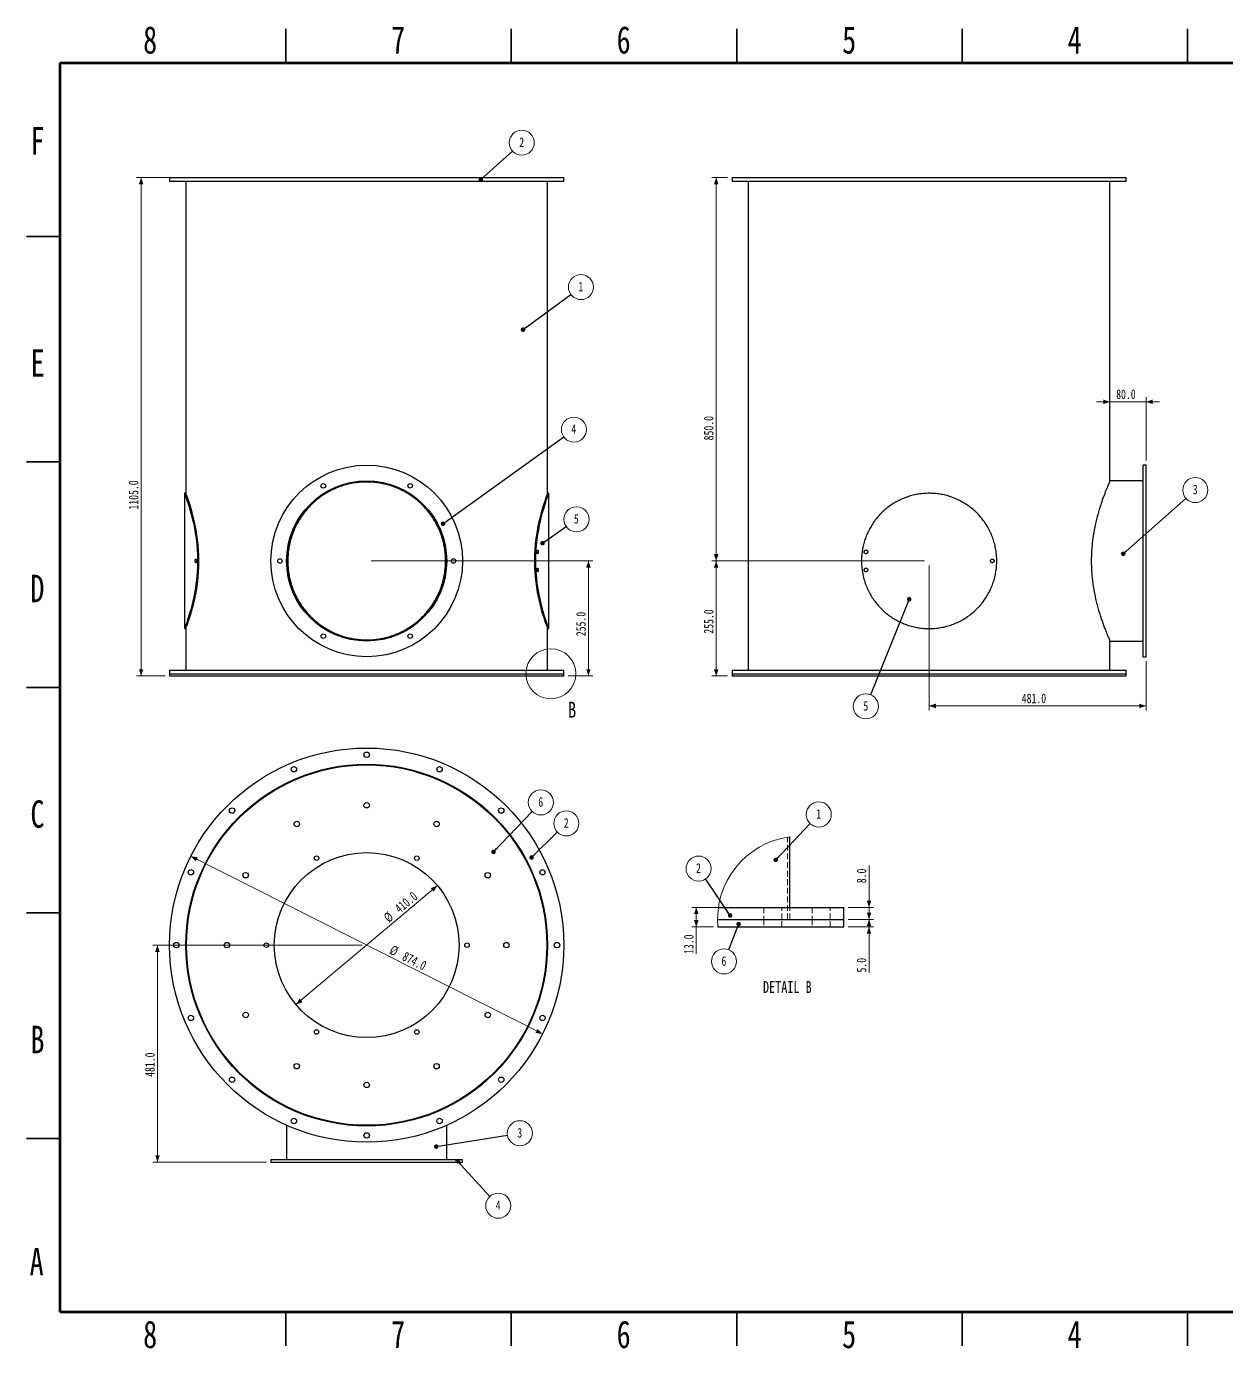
# Paper-space layout 'Sheet2' of a CAD drawing. Header units: millimetres. Extents: x 2 to 418, y 2 to 295.
# Drawn here: x 2.5 to 268.6, y 1.9 to 295 of the extents above; entities that cross this region are included whole.
import ezdxf

# ---------------------------------------------------------------- set-up
doc = ezdxf.new("R2010")
doc.units = ezdxf.units.MM
doc.linetypes.add('HIDDEN', pattern=[1.905, 1.27, -0.635])
doc.styles.add('SLDTEXTSTYLE0', font='TXT', dxfattribs={"width": 0.75})
doc.dimstyles.new('SLDDIMSTYLE3', dxfattribs={"dimtxt": 0.18, "dimasz": 1, "dimexe": 0, "dimexo": 0.0625, "dimgap": 0, "dimtad": 0, "dimtih": 1, "dimtoh": 1, "dimdec": 0, "dimrnd": 1e-09, "dimzin": 0, "dimdsep": 46, "dimtxsty": 'Standard', "dimblk1": 'DOT', "dimblk2": 'DOT', "dimsah": 1, "dimcen": 0.09, "dimadec": 0, "dimazin": 0, "dimtfac": 1, "dimtdec": 0, "dimtofl": 0, "dimtmove": 0, "dimatfit": 3, "dimldrblk": 'DOT', "dimfxl": 1, "dimfrac": 2, "dimtolj": 1, "dimtzin": 0, "dimarcsym": 0})
doc.dimstyles.new('SLDDIMSTYLE4', dxfattribs={"dimtxt": 2.116667, "dimasz": 1.5, "dimexe": 0, "dimexo": 0.0625, "dimgap": 0.529167, "dimtad": 1, "dimdec": 1, "dimlfac": 10, "dimrnd": 1e-09, "dimzin": 4, "dimdsep": 46, "dimtxsty": 'SLDTEXTSTYLE0', "dimsah": 1, "dimcen": 0.09, "dimadec": 0, "dimazin": 1, "dimtfac": 1, "dimtdec": 0, "dimtofl": 0, "dimtmove": 0, "dimatfit": 3, "dimfxl": 1, "dimfrac": 2, "dimtolj": 1, "dimtzin": 12, "dimarcsym": 0})
doc.dimstyles.new('SLDDIMSTYLE5', dxfattribs={"dimtxt": 2.116667, "dimasz": 1.5, "dimexe": 0, "dimexo": 0.0625, "dimgap": 0.529167, "dimtad": 1, "dimdec": 1, "dimlfac": 10, "dimrnd": 1e-09, "dimzin": 4, "dimdsep": 46, "dimtxsty": 'SLDTEXTSTYLE0', "dimsah": 1, "dimcen": 0, "dimadec": 0, "dimazin": 1, "dimtfac": 1, "dimtdec": 0, "dimtmove": 0, "dimatfit": 3, "dimfxl": 1, "dimfrac": 2, "dimtolj": 1, "dimtzin": 12, "dimarcsym": 0})
doc.dimstyles.new('SLDDIMSTYLE6', dxfattribs={"dimtxt": 2.116667, "dimasz": 1.5, "dimexe": 0, "dimexo": 0.0625, "dimgap": 0.529167, "dimtad": 1, "dimdec": 1, "dimlfac": 10, "dimrnd": 1e-09, "dimzin": 4, "dimdsep": 46, "dimtxsty": 'SLDTEXTSTYLE0', "dimsah": 1, "dimcen": 0.09, "dimadec": 0, "dimazin": 1, "dimtfac": 1, "dimtdec": 0, "dimtmove": 0, "dimatfit": 0, "dimfxl": 1, "dimfrac": 2, "dimtolj": 1, "dimtzin": 12, "dimarcsym": 0})
doc.dimstyles.new('SLDDIMSTYLE7', dxfattribs={"dimtxt": 2.116667, "dimasz": 1.5, "dimexe": 0, "dimexo": 0.0625, "dimgap": 0.529167, "dimtad": 1, "dimdec": 1, "dimlfac": 3, "dimrnd": 1e-09, "dimzin": 4, "dimdsep": 46, "dimtxsty": 'SLDTEXTSTYLE0', "dimsah": 1, "dimcen": 0.09, "dimadec": 0, "dimazin": 1, "dimtfac": 1, "dimtdec": 0, "dimtmove": 0, "dimatfit": 0, "dimfxl": 1, "dimfrac": 2, "dimtolj": 1, "dimtzin": 12, "dimarcsym": 0})
doc.dimstyles.new('SLDDIMSTYLE8', dxfattribs={"dimtxt": 2.116667, "dimasz": 1.5, "dimexe": 0, "dimexo": 0.0625, "dimgap": 0.529167, "dimtad": 1, "dimdec": 1, "dimlfac": 3, "dimrnd": 1e-09, "dimzin": 4, "dimdsep": 46, "dimtxsty": 'SLDTEXTSTYLE0', "dimsah": 1, "dimcen": 0.09, "dimadec": 0, "dimazin": 1, "dimtfac": 1, "dimtdec": 0, "dimtofl": 0, "dimtmove": 0, "dimatfit": 3, "dimfxl": 1, "dimfrac": 2, "dimtolj": 1, "dimtzin": 12, "dimarcsym": 0})

# ---------------------------------------------------------------- blocks, each defined once
blk = doc.blocks.new('_D_8')
at = {"color": 7, "linetype": 'Continuous', "lineweight": 18}
for p, q in [((37.01, 261.54), (26.93, 261.54)), ((27.93, 151.04), (27.93, 261.54)), ((33.26, 151.04), (26.93, 151.04))]:
    blk.add_line(p, q, dxfattribs=at)
for points in [[(27.93, 261.54), (27.43, 260.04), (28.43, 260.04)], [(27.93, 151.04), (28.43, 152.54), (27.43, 152.54)]]:
    blk.add_solid(points, dxfattribs=at)
at = {"color": 7, "linetype": 'Continuous', "lineweight": 18, "insert": (25.2, 187.92), "char_height": 2.117, "attachment_point": 1, "rotation": 90, "style": 'SLDTEXTSTYLE0'}
blk.add_mtext('1105.0', dxfattribs=at)
blk = doc.blocks.new('_D_9')
at = {"color": 7, "linetype": 'Continuous', "lineweight": 18}
for p, q in [((78.96, 176.54), (128.13, 176.54)), ((127.13, 151.04), (127.13, 176.54)), ((122.66, 151.04), (128.13, 151.04))]:
    blk.add_line(p, q, dxfattribs=at)
for points in [[(127.13, 176.54), (126.63, 175.04), (127.63, 175.04)], [(127.13, 151.04), (127.63, 152.54), (126.63, 152.54)]]:
    blk.add_solid(points, dxfattribs=at)
at = {"color": 7, "linetype": 'Continuous', "lineweight": 18, "insert": (124.4, 159.86), "char_height": 2.117, "attachment_point": 1, "rotation": 90, "style": 'SLDTEXTSTYLE0'}
blk.add_mtext('255.0', dxfattribs=at)
blk = doc.blocks.new('SW_NOTE_18')
at = {"color": 0, "linetype": 'Continuous', "lineweight": 0}
blk.add_circle((2.24, 1.65), 2.78, dxfattribs=at)
at = {"color": 0, "linetype": 'Continuous', "lineweight": 0, "insert": (2.22, 2.81), "char_height": 2.12, "attachment_point": 2, "style": 'SLDTEXTSTYLE0'}
blk.add_mtext('1', dxfattribs=at)
blk = doc.blocks.new('_DOT')
at = {"color": 0, "linetype": 'ByBlock', "lineweight": -2}
blk.add_line((-0.5, 0), (-1, 0), dxfattribs=at)
at = {"color": 0, "linetype": 'ByBlock', "const_width": 0.5}
blk.add_lwpolyline([(-0.25, 0, 1), (0.25, 0, 1)], format="xyb", close=True, dxfattribs=at)
blk = doc.blocks.new('SW_NOTE_19')
at = {"color": 0, "linetype": 'Continuous', "lineweight": 0}
blk.add_circle((2.07, 1.86), 2.78, dxfattribs=at)
at = {"color": 0, "linetype": 'Continuous', "lineweight": 0, "insert": (2.05, 3.02), "char_height": 2.12, "attachment_point": 2, "style": 'SLDTEXTSTYLE0'}
blk.add_mtext('2', dxfattribs=at)
blk = doc.blocks.new('SW_NOTE_20')
at = {"color": 0, "linetype": 'Continuous', "lineweight": 0}
blk.add_circle((2.26, 1.62), 2.78, dxfattribs=at)
at = {"color": 0, "linetype": 'Continuous', "lineweight": 0, "insert": (2.24, 2.79), "char_height": 2.12, "attachment_point": 2, "style": 'SLDTEXTSTYLE0'}
blk.add_mtext('4', dxfattribs=at)
blk = doc.blocks.new('SW_NOTE_21')
at = {"color": 0, "linetype": 'Continuous', "lineweight": 0}
blk.add_circle((2.28, 1.6), 2.78, dxfattribs=at)
at = {"color": 0, "linetype": 'Continuous', "lineweight": 0, "insert": (2.25, 2.76), "char_height": 2.12, "attachment_point": 2, "style": 'SLDTEXTSTYLE0'}
blk.add_mtext('5', dxfattribs=at)
blk = doc.blocks.new('_D_10')
at = {"color": 7, "linetype": 'Continuous', "lineweight": 18}
blk.add_line((93.64, 104.56), (62.27, 78.17), dxfattribs=at)
for points in [[(93.64, 104.56), (92.17, 103.98), (92.82, 103.21)], [(62.27, 78.17), (63.74, 78.75), (63.09, 79.52)]]:
    blk.add_solid(points, dxfattribs=at)
at = {"color": 7, "linetype": 'Continuous', "lineweight": 18, "char_height": 2.117, "attachment_point": 1, "rotation": 40.0718, "style": 'SLDTEXTSTYLE0'}
for s, insert in [('410.0', (83.94, 99.94)), ('%%c', (81.49, 97.88))]:
    blk.add_mtext(s, dxfattribs=dict(at, insert=insert))
blk = doc.blocks.new('_D_11')
at = {"color": 7, "linetype": 'Continuous', "lineweight": 18}
blk.add_line((116.96, 71.66), (38.95, 111.07), dxfattribs=at)
for points in [[(38.95, 111.07), (40.06, 109.94), (40.51, 110.84)], [(116.96, 71.66), (115.85, 72.78), (115.4, 71.89)]]:
    blk.add_solid(points, dxfattribs=at)
at = {"color": 7, "linetype": 'Continuous', "lineweight": 18, "char_height": 2.117, "attachment_point": 1, "rotation": 333.2018, "style": 'SLDTEXTSTYLE0'}
for s, insert in [('%%c', (83.77, 91.46)), ('874.0', (86.62, 90.02))]:
    blk.add_mtext(s, dxfattribs=dict(at, insert=insert))
blk = doc.blocks.new('_D_12')
at = {"color": 7, "linetype": 'Continuous', "lineweight": 18}
for p, q in [((76.96, 91.36), (30.56, 91.36)), ((31.56, 43.26), (31.56, 91.36)), ((55.71, 43.26), (30.56, 43.26))]:
    blk.add_line(p, q, dxfattribs=at)
for points in [[(31.56, 91.36), (31.06, 89.86), (32.06, 89.86)], [(31.56, 43.26), (32.06, 44.76), (31.06, 44.76)]]:
    blk.add_solid(points, dxfattribs=at)
at = {"color": 7, "linetype": 'Continuous', "lineweight": 18, "insert": (28.83, 62.15), "char_height": 2.117, "attachment_point": 1, "rotation": 90, "style": 'SLDTEXTSTYLE0'}
blk.add_mtext('481.0', dxfattribs=at)
blk = doc.blocks.new('SW_NOTE_22')
at = {"color": 0, "linetype": 'Continuous', "lineweight": 0}
blk.add_circle((1.92, 2.01), 2.78, dxfattribs=at)
at = {"color": 0, "linetype": 'Continuous', "lineweight": 0, "insert": (1.9, 3.17), "char_height": 2.12, "attachment_point": 2, "style": 'SLDTEXTSTYLE0'}
blk.add_mtext('6', dxfattribs=at)
blk = doc.blocks.new('SW_NOTE_23')
at = {"color": 0, "linetype": 'Continuous', "lineweight": 0}
blk.add_circle((1.99, 1.95), 2.78, dxfattribs=at)
at = {"color": 0, "linetype": 'Continuous', "lineweight": 0, "insert": (1.97, 3.11), "char_height": 2.12, "attachment_point": 2, "style": 'SLDTEXTSTYLE0'}
blk.add_mtext('2', dxfattribs=at)
blk = doc.blocks.new('SW_NOTE_24')
at = {"color": 0, "linetype": 'Continuous', "lineweight": 0}
blk.add_circle((1.88, -2.05), 2.78, dxfattribs=at)
at = {"color": 0, "linetype": 'Continuous', "lineweight": 0, "insert": (1.86, -0.89), "char_height": 2.12, "attachment_point": 2, "style": 'SLDTEXTSTYLE0'}
blk.add_mtext('4', dxfattribs=at)
blk = doc.blocks.new('SW_NOTE_25')
at = {"color": 0, "linetype": 'Continuous', "lineweight": 0}
blk.add_circle((2.75, 0.44), 2.78, dxfattribs=at)
at = {"color": 0, "linetype": 'Continuous', "lineweight": 0, "insert": (2.73, 1.6), "char_height": 2.12, "attachment_point": 2, "style": 'SLDTEXTSTYLE0'}
blk.add_mtext('3', dxfattribs=at)
blk = doc.blocks.new('_D_13')
at = {"color": 7, "linetype": 'Continuous', "lineweight": 18}
for p, q in [((202.68, 175.54), (202.68, 143.39)), ((250.78, 154.29), (250.78, 143.39)), ((250.78, 144.39), (202.68, 144.39))]:
    blk.add_line(p, q, dxfattribs=at)
for points in [[(202.68, 144.39), (204.18, 143.89), (204.18, 144.89)], [(250.78, 144.39), (249.28, 144.89), (249.28, 143.89)]]:
    blk.add_solid(points, dxfattribs=at)
at = {"color": 7, "linetype": 'Continuous', "lineweight": 18, "insert": (223.22, 147.12), "char_height": 2.117, "attachment_point": 1, "style": 'SLDTEXTSTYLE0'}
blk.add_mtext('481.0', dxfattribs=at)
blk = doc.blocks.new('_D_14')
at = {"color": 7, "linetype": 'Continuous', "lineweight": 18}
for p, q in [((201.68, 176.54), (154.46, 176.54)), ((155.46, 176.54), (155.46, 151.04)), ((157.98, 151.04), (154.46, 151.04))]:
    blk.add_line(p, q, dxfattribs=at)
for points in [[(155.46, 176.54), (154.96, 175.04), (155.96, 175.04)], [(155.46, 151.04), (155.96, 152.54), (154.96, 152.54)]]:
    blk.add_solid(points, dxfattribs=at)
at = {"color": 7, "linetype": 'Continuous', "lineweight": 18, "insert": (152.73, 160.41), "char_height": 2.117, "attachment_point": 1, "rotation": 90, "style": 'SLDTEXTSTYLE0'}
blk.add_mtext('255.0', dxfattribs=at)
blk = doc.blocks.new('_D_15')
at = {"color": 7, "linetype": 'Continuous', "lineweight": 18}
for p, q in [((157.98, 261.54), (154.46, 261.54)), ((155.46, 176.54), (155.46, 261.54)), ((201.68, 176.54), (154.46, 176.54))]:
    blk.add_line(p, q, dxfattribs=at)
for points in [[(155.46, 261.54), (154.96, 260.04), (155.96, 260.04)], [(155.46, 176.54), (155.96, 178.04), (154.96, 178.04)]]:
    blk.add_solid(points, dxfattribs=at)
at = {"color": 7, "linetype": 'Continuous', "lineweight": 18, "insert": (152.73, 203.27), "char_height": 2.117, "attachment_point": 1, "rotation": 90, "style": 'SLDTEXTSTYLE0'}
blk.add_mtext('850.0', dxfattribs=at)
blk = doc.blocks.new('_D_16')
at = {"color": 7, "linetype": 'Continuous', "lineweight": 18}
for p, q in [((242.78, 211.82), (239.78, 211.82)), ((250.78, 211.82), (242.78, 211.82)), ((250.78, 198.79), (250.78, 212.82)), ((250.78, 211.82), (253.78, 211.82))]:
    blk.add_line(p, q, dxfattribs=at)
for points in [[(242.78, 211.82), (241.28, 212.32), (241.28, 211.32)], [(250.78, 211.82), (252.28, 211.32), (252.28, 212.32)]]:
    blk.add_solid(points, dxfattribs=at)
at = {"color": 7, "linetype": 'Continuous', "lineweight": 18, "insert": (244.16, 214.55), "char_height": 2.117, "attachment_point": 1, "style": 'SLDTEXTSTYLE0'}
blk.add_mtext('80.0', dxfattribs=at)
blk = doc.blocks.new('SW_NOTE_26')
at = {"color": 0, "linetype": 'Continuous', "lineweight": 0}
blk.add_circle((-1.04, -2.58), 2.78, dxfattribs=at)
at = {"color": 0, "linetype": 'Continuous', "lineweight": 0, "insert": (-1.07, -1.42), "char_height": 2.12, "attachment_point": 2, "style": 'SLDTEXTSTYLE0'}
blk.add_mtext('5', dxfattribs=at)
blk = doc.blocks.new('SW_NOTE_27')
at = {"color": 0, "linetype": 'Continuous', "lineweight": 0}
blk.add_circle((2.08, 1.84), 2.78, dxfattribs=at)
at = {"color": 0, "linetype": 'Continuous', "lineweight": 0, "insert": (2.06, 3.01), "char_height": 2.12, "attachment_point": 2, "style": 'SLDTEXTSTYLE0'}
blk.add_mtext('3', dxfattribs=at)
blk = doc.blocks.new('_D_17')
at = {"color": 7, "linetype": 'Continuous', "lineweight": 18}
for p, q in [((189.35, 97.07), (189.35, 100.07)), ((184.75, 97.07), (190.35, 97.07)), ((189.35, 95.4), (189.35, 97.07)), ((184.75, 95.4), (190.35, 95.4)), ((189.35, 95.4), (189.35, 85.29))]:
    blk.add_line(p, q, dxfattribs=at)
for points in [[(189.35, 97.07), (189.85, 98.57), (188.85, 98.57)], [(189.35, 95.4), (188.85, 93.9), (189.85, 93.9)]]:
    blk.add_solid(points, dxfattribs=at)
at = {"color": 7, "linetype": 'Continuous', "lineweight": 18, "insert": (186.62, 85.29), "char_height": 2.117, "attachment_point": 1, "rotation": 90, "style": 'SLDTEXTSTYLE0'}
blk.add_mtext('5.0', dxfattribs=at)
blk = doc.blocks.new('_D_18')
at = {"color": 7, "linetype": 'Continuous', "lineweight": 18}
for p, q in [((189.35, 99.73), (189.35, 109)), ((184.75, 99.73), (190.35, 99.73)), ((189.35, 97.07), (189.35, 99.73)), ((184.75, 97.07), (190.35, 97.07)), ((189.35, 97.07), (189.35, 94.07))]:
    blk.add_line(p, q, dxfattribs=at)
for points in [[(189.35, 99.73), (189.85, 101.23), (188.85, 101.23)], [(189.35, 97.07), (188.85, 95.57), (189.85, 95.57)]]:
    blk.add_solid(points, dxfattribs=at)
at = {"color": 7, "linetype": 'Continuous', "lineweight": 18, "insert": (186.62, 105.09), "char_height": 2.117, "attachment_point": 1, "rotation": 90, "style": 'SLDTEXTSTYLE0'}
blk.add_mtext('8.0', dxfattribs=at)
blk = doc.blocks.new('_D_19')
at = {"color": 7, "linetype": 'Continuous', "lineweight": 18}
for p, q in [((175.75, 99.73), (150.04, 99.73)), ((151.04, 99.73), (151.04, 95.4)), ((154.85, 95.4), (150.04, 95.4)), ((151.04, 95.4), (151.04, 89.41))]:
    blk.add_line(p, q, dxfattribs=at)
for points in [[(151.04, 99.73), (150.54, 98.23), (151.54, 98.23)], [(151.04, 95.4), (151.54, 96.9), (150.54, 96.9)]]:
    blk.add_solid(points, dxfattribs=at)
at = {"color": 7, "linetype": 'Continuous', "lineweight": 18, "insert": (148.31, 89.41), "char_height": 2.117, "attachment_point": 1, "rotation": 90, "style": 'SLDTEXTSTYLE0'}
blk.add_mtext('13.0', dxfattribs=at)
blk = doc.blocks.new('SW_NOTE_35')
at = {"color": 0, "linetype": 'Continuous', "lineweight": 0}
blk.add_circle((1.92, 2.02), 2.78, dxfattribs=at)
at = {"color": 0, "linetype": 'Continuous', "lineweight": 0, "insert": (1.9, 3.18), "char_height": 2.12, "attachment_point": 2, "style": 'SLDTEXTSTYLE0'}
blk.add_mtext('1', dxfattribs=at)
blk = doc.blocks.new('SW_NOTE_36')
at = {"color": 0, "linetype": 'Continuous', "lineweight": 0}
blk.add_circle((-1.02, -2.59), 2.78, dxfattribs=at)
at = {"color": 0, "linetype": 'Continuous', "lineweight": 0, "insert": (-1.04, -1.43), "char_height": 2.12, "attachment_point": 2, "style": 'SLDTEXTSTYLE0'}
blk.add_mtext('6', dxfattribs=at)
blk = doc.blocks.new('SW_NOTE_37')
at = {"color": 0, "linetype": 'Continuous', "lineweight": 0}
blk.add_circle((-1.55, 2.31), 2.78, dxfattribs=at)
at = {"color": 0, "linetype": 'Continuous', "lineweight": 0, "insert": (-1.57, 3.47), "char_height": 2.12, "attachment_point": 2, "style": 'SLDTEXTSTYLE0'}
blk.add_mtext('2', dxfattribs=at)

psp = doc.layouts.new('Sheet2')

# ---------------------------------------------------------------- linework, layer by layer
at = {"color": 7, "linetype": 'Continuous', "lineweight": 35}
for p, q in [((60, 287), (60, 294.5)), ((110, 287), (110, 294.5)), ((160, 287), (160, 294.5)), ((210, 294.5), (210, 287)), ((210, 287), (210, 294.5)), ((260, 287), (260, 294.5)), ((10, 248.5), (2.5, 248.5)), ((10, 198.5), (2.5, 198.5)), ((2.5, 148.5), (10, 148.5)), ((10, 148.5), (2.5, 148.5)), ((10, 98.5), (2.5, 98.5)), ((10, 48.5), (2.5, 48.5)), ((60, 10), (60, 2.5)), ((110, 10), (110, 2.5)), ((160, 10), (160, 2.5)), ((210, 2.5), (210, 10)), ((210, 10), (210, 2.5)), ((260, 10), (260, 2.5))]:
    psp.add_line(p, q, dxfattribs=at)
at = {"color": 7, "linetype": 'Continuous', "lineweight": 70}
for p, q in [((10, 10), (10, 287)), ((10, 287), (410, 287)), ((410, 10), (10, 10))]:
    psp.add_line(p, q, dxfattribs=at)
at = {"color": 7, "linetype": 'Continuous', "lineweight": 25}
for p, q in [((34.255, 261.535), (34.255, 260.735)), ((34.255, 261.535), (77.955, 261.535)), ((77.955, 261.535), (121.655, 261.535)), ((121.655, 260.735), (121.655, 261.535)), ((158.981, 261.535), (158.981, 260.735)), ((158.981, 261.535), (246.381, 261.535)), ((246.381, 260.735), (246.381, 261.535)), ((34.255, 260.735), (77.955, 260.735)), ((37.855, 260.735), (37.855, 191.535)), ((77.955, 260.735), (121.655, 260.735)), ((118.055, 191.535), (118.055, 260.735)), ((158.981, 260.735), (246.381, 260.735)), ((162.581, 260.735), (162.581, 152.335)), ((242.781, 194.285), (242.781, 260.735)), ((250.781, 197.785), (250.181, 197.785)), ((250.181, 155.285), (250.181, 197.785)), ((250.781, 155.285), (250.781, 197.785)), ((250.181, 194.285), (242.781, 194.285)), ((37.555, 191.535), (37.555, 161.535)), ((37.855, 191.535), (37.555, 191.535)), ((118.355, 191.535), (118.055, 191.535)), ((118.355, 161.535), (118.355, 191.535)), ((37.555, 161.535), (37.855, 161.535)), ((37.855, 161.535), (37.855, 152.335)), ((118.055, 161.535), (118.355, 161.535)), ((118.055, 152.335), (118.055, 161.535)), ((242.781, 152.335), (242.781, 158.785)), ((242.781, 158.785), (250.181, 158.785)), ((250.181, 155.285), (250.781, 155.285)), ((34.255, 152.335), (34.255, 151.535)), ((34.255, 152.335), (77.955, 152.335)), ((34.255, 151.535), (34.255, 151.035)), ((34.255, 151.535), (77.955, 151.535)), ((34.255, 151.035), (77.955, 151.035)), ((77.955, 152.335), (121.655, 152.335)), ((77.955, 151.535), (121.655, 151.535)), ((77.955, 151.035), (121.655, 151.035)), ((121.655, 151.535), (121.655, 152.335)), ((121.655, 151.035), (121.655, 151.535)), ((158.981, 152.335), (158.981, 151.535)), ((158.981, 152.335), (246.381, 152.335)), ((158.981, 151.535), (158.981, 151.035)), ((158.981, 151.535), (246.381, 151.535)), ((158.981, 151.035), (246.381, 151.035)), ((246.381, 151.535), (246.381, 152.335)), ((246.381, 151.035), (246.381, 151.535)), ((171.754, 99.734), (171.754, 115.362)), ((155.968, 99.734), (183.754, 99.734)), ((183.754, 97.068), (183.754, 99.734)), ((155.775, 97.068), (183.754, 97.068)), ((183.754, 95.401), (183.754, 97.068)), ((155.85, 95.401), (183.754, 95.401)), ((60.205, 51.431), (60.205, 43.864)), ((95.705, 43.864), (95.705, 51.431)), ((56.705, 43.864), (56.705, 43.264)), ((56.705, 43.864), (77.955, 43.864)), ((56.705, 43.264), (77.955, 43.264)), ((77.955, 43.864), (99.205, 43.864)), ((77.955, 43.264), (99.205, 43.264)), ((99.205, 43.264), (99.205, 43.864))]:
    psp.add_line(p, q, dxfattribs=at)
at = {"color": 7, "linetype": 'HIDDEN', "lineweight": 18}
for p, q in [((171.254, 97.068), (171.254, 115.287)), ((166.046, 99.734), (166.046, 97.068)), ((170.046, 97.068), (170.046, 99.734)), ((171.754, 97.068), (171.754, 99.734)), ((171.754, 97.068), (171.754, 99.734)), ((176.754, 99.734), (176.754, 97.068)), ((180.754, 97.068), (180.754, 99.734)), ((166.046, 97.068), (166.046, 95.401)), ((170.046, 95.401), (170.046, 97.068)), ((176.754, 97.068), (176.754, 95.401)), ((180.754, 95.401), (180.754, 97.068))]:
    psp.add_line(p, q, dxfattribs=at)
at = {"color": 7, "linetype": 'Continuous', "lineweight": 25, "flags": 128}
for points in [[(37.555, 191.535), (37.573, 191.488), (37.626, 191.342), (37.715, 191.098), (37.839, 190.753), (37.987, 190.33), (38.161, 189.816), (38.358, 189.213), (38.575, 188.521), (38.803, 187.748), (39.04, 186.89), (39.278, 185.955), (39.513, 184.941), (39.734, 183.864), (39.936, 182.723), (40.115, 181.505), (40.261, 180.234), (40.36, 179.033), (40.422, 177.794), (40.443, 176.534), (40.421, 175.253), (40.364, 174.102), (40.272, 172.951), (40.147, 171.817), (39.992, 170.7), (39.814, 169.639), (39.615, 168.61), (39.399, 167.626), (39.172, 166.688), (38.933, 165.787), (38.694, 164.948), (38.462, 164.186), (38.243, 163.5), (38.049, 162.922), (37.881, 162.436), (37.741, 162.043), (37.637, 161.758), (37.576, 161.592), (37.555, 161.535), (37.555, 161.535)], [(37.855, 161.535), (37.873, 161.583), (37.927, 161.728), (38.016, 161.972), (38.141, 162.317), (38.29, 162.74), (38.465, 163.253), (38.664, 163.854), (38.881, 164.545), (39.111, 165.318), (39.35, 166.175), (39.59, 167.109), (39.827, 168.123), (40.05, 169.2), (40.254, 170.341), (40.435, 171.559), (40.582, 172.83), (40.682, 174.036), (40.745, 175.27), (40.766, 176.53), (40.744, 177.811), (40.687, 178.966), (40.595, 180.111), (40.469, 181.248), (40.313, 182.36), (40.134, 183.424), (39.933, 184.449), (39.716, 185.436), (39.488, 186.37), (39.247, 187.272), (39.006, 188.111), (38.772, 188.875), (38.551, 189.562), (38.355, 190.141), (38.185, 190.629), (38.044, 191.024), (37.939, 191.31), (37.876, 191.478), (37.855, 191.535), (37.855, 191.535)], [(118.055, 191.535), (118.037, 191.487), (117.983, 191.342), (117.894, 191.099), (117.769, 190.754), (117.62, 190.33), (117.445, 189.818), (117.246, 189.216), (117.029, 188.525), (116.799, 187.753), (116.56, 186.895), (116.32, 185.961), (116.083, 184.948), (115.86, 183.87), (115.656, 182.73), (115.475, 181.511), (115.328, 180.24), (115.228, 179.035), (115.165, 177.8), (115.144, 176.54), (115.166, 175.26), (115.223, 174.105), (115.315, 172.959), (115.441, 171.823), (115.597, 170.711), (115.776, 169.647), (115.977, 168.621), (116.194, 167.635), (116.422, 166.7), (116.663, 165.799), (116.904, 164.959), (117.138, 164.195), (117.359, 163.509), (117.555, 162.929), (117.725, 162.441), (117.867, 162.047), (117.971, 161.76), (118.034, 161.592), (118.055, 161.535), (118.055, 161.535)], [(118.355, 161.535), (118.337, 161.583), (118.284, 161.728), (118.195, 161.972), (118.071, 162.318), (117.923, 162.74), (117.749, 163.255), (117.552, 163.857), (117.336, 164.549), (117.107, 165.322), (116.87, 166.18), (116.632, 167.115), (116.397, 168.13), (116.176, 169.207), (115.974, 170.348), (115.795, 171.566), (115.649, 172.836), (115.55, 174.037), (115.488, 175.277), (115.467, 176.536), (115.489, 177.817), (115.546, 178.969), (115.638, 180.12), (115.763, 181.254), (115.918, 182.37), (116.096, 183.432), (116.295, 184.461), (116.511, 185.445), (116.738, 186.383), (116.977, 187.284), (117.216, 188.122), (117.448, 188.885), (117.667, 189.57), (117.861, 190.148), (118.029, 190.635), (118.169, 191.028), (118.273, 191.313), (118.334, 191.479), (118.355, 191.535), (118.355, 191.535)]]:
    psp.add_lwpolyline(points, dxfattribs=at)
at = {"color": 7, "linetype": 'Continuous', "lineweight": 25}
for centre, radius in [((77.955, 176.535), 21.25), ((77.955, 176.535), 17.75), ((77.955, 176.535), 17.6), ((68.33, 193.206), 0.5), ((87.58, 193.206), 0.5), ((58.705, 176.535), 0.5), ((97.205, 176.535), 0.5), ((68.33, 159.864), 0.5), ((87.58, 159.864), 0.5), ((77.955, 91.364), 43.7), ((77.955, 133.564), 0.6), ((77.955, 91.364), 40.1), ((77.955, 91.364), 39.95), ((61.806, 130.351), 0.6), ((94.104, 130.351), 0.6), ((48.115, 121.204), 0.6), ((77.955, 122.364), 0.6), ((107.795, 121.204), 0.6), ((62.455, 118.21), 0.6), ((93.455, 118.21), 0.6), ((77.955, 91.364), 20.5), ((66.83, 110.633), 0.5), ((89.08, 110.633), 0.5), ((38.967, 107.513), 0.6), ((51.108, 106.864), 0.6), ((104.802, 106.864), 0.6), ((116.943, 107.513), 0.6), ((35.755, 91.364), 0.6), ((46.955, 91.364), 0.6), ((55.705, 91.364), 0.5), ((100.205, 91.364), 0.5), ((108.955, 91.364), 0.6), ((120.155, 91.364), 0.6), ((51.108, 75.864), 0.6), ((104.802, 75.864), 0.6), ((38.967, 75.214), 0.6), ((116.943, 75.214), 0.6), ((66.83, 72.095), 0.5), ((89.08, 72.095), 0.5), ((62.455, 64.517), 0.6), ((93.455, 64.517), 0.6), ((48.115, 61.524), 0.6), ((107.795, 61.524), 0.6), ((77.955, 60.364), 0.6), ((61.806, 52.376), 0.6), ((94.104, 52.376), 0.6), ((77.955, 49.164), 0.6)]:
    psp.add_circle(centre, radius, dxfattribs=at)
at = {"color": 7, "linetype": 'Continuous', "lineweight": 18}
psp.add_circle((118.8, 151.535), 5.539, dxfattribs=at)
psp.add_arc((174.237, 97.068), 18.462, 97.73011, 185.17937, dxfattribs=at)
at = {"color": 7, "linetype": 'Continuous', "lineweight": 25}
for points, knots in [([(77.955, 159.035), (77.488, 159.046), (76.553, 159.069), (75.16, 159.245), (73.788, 159.52), (72.448, 159.904), (71.151, 160.393), (69.901, 160.98), (68.704, 161.66), (67.551, 162.44), (66.45, 163.324), (65.408, 164.31), (64.45, 165.376), (63.627, 166.457), (62.929, 167.538), (62.341, 168.605), (61.826, 169.714), (61.387, 170.858), (61.035, 172.013), (60.769, 173.173), (60.584, 174.332), (60.475, 175.504), (60.443, 176.681), (60.494, 177.911), (60.641, 179.188), (60.895, 180.503), (61.246, 181.792), (61.695, 183.053), (62.243, 184.279), (62.886, 185.464), (63.615, 186.594), (64.45, 187.695), (65.4, 188.755), (66.467, 189.762), (67.615, 190.678), (68.764, 191.448), (69.898, 192.085), (71, 192.607), (72.14, 193.054), (73.31, 193.422), (74.57, 193.723), (75.922, 193.935), (77.357, 194.042), (78.798, 194.033), (80.204, 193.909), (81.565, 193.676), (82.876, 193.345), (84.155, 192.918), (85.404, 192.391), (86.615, 191.762), (87.782, 191.036), (88.886, 190.223), (89.948, 189.307), (90.954, 188.281), (91.896, 187.146), (92.741, 185.934), (93.437, 184.732), (93.999, 183.556), (94.448, 182.423), (94.819, 181.256), (95.109, 180.064), (95.326, 178.794), (95.449, 177.447), (95.464, 176.031), (95.368, 174.62), (95.163, 173.251), (94.856, 171.934), (94.459, 170.671), (93.972, 169.446), (93.385, 168.242), (92.694, 167.069), (91.899, 165.932), (91.018, 164.864), (90.031, 163.842), (88.931, 162.879), (87.718, 161.988), (86.43, 161.201), (85.171, 160.572), (83.96, 160.084), (82.816, 159.712), (81.643, 159.416), (80.453, 159.202), (79.221, 159.062), (78.387, 159.044), (77.955, 159.035)], [0, 0, 0, 0, 0.0125711, 0.0251895, 0.0378097, 0.0503835, 0.0629257, 0.0755091, 0.0880953, 0.1006416, 0.1138073, 0.1270155, 0.1402239, 0.1533899, 0.1644989, 0.1756511, 0.1868148, 0.1979609, 0.2090648, 0.2195941, 0.2301666, 0.2407526, 0.2513228, 0.2618501, 0.2738875, 0.2859664, 0.2980483, 0.3100897, 0.3223997, 0.3347468, 0.3470963, 0.3594097, 0.3728774, 0.3863907, 0.3999026, 0.4133683, 0.4244314, 0.4355387, 0.4466584, 0.4577605, 0.4688192, 0.4817054, 0.4946431, 0.5075804, 0.5204659, 0.5326352, 0.5448457, 0.5570587, 0.5692314, 0.5817858, 0.5943792, 0.6069748, 0.6195323, 0.633072, 0.6466582, 0.6602426, 0.6737798, 0.684825, 0.6959159, 0.707019, 0.7181034, 0.7291431, 0.7418052, 0.7545179, 0.7672313, 0.7798941, 0.7918493, 0.8038427, 0.8158393, 0.827799, 0.8405143, 0.8532687, 0.8660245, 0.8787418, 0.89252, 0.9063488, 0.9201743, 0.933948, 0.9448055, 0.9557071, 0.9666216, 0.9775192, 0.9883732, 1, 1, 1, 1]), ([(242.777, 194.276), (242.778, 194.279), (242.78, 194.284), (242.758, 194.233), (242.703, 194.11), (242.592, 193.856), (242.437, 193.497), (242.242, 193.035), (242.012, 192.476), (241.751, 191.822), (241.464, 191.074), (241.152, 190.222), (240.821, 189.264), (240.478, 188.199), (240.136, 187.042), (239.805, 185.798), (239.521, 184.582), (239.287, 183.422), (239.118, 182.454), (238.988, 181.581), (238.889, 180.813), (238.783, 179.828), (238.689, 178.615), (238.638, 177.287), (238.636, 176.065), (238.664, 175.079), (238.721, 174.024), (238.814, 172.902), (238.967, 171.605), (239.163, 170.329), (239.397, 169.078), (239.663, 167.863), (239.956, 166.691), (240.268, 165.57), (240.598, 164.489), (240.939, 163.457), (241.281, 162.49), (241.61, 161.611), (241.912, 160.841), (242.158, 160.238), (242.35, 159.779), (242.483, 159.468), (242.58, 159.242), (242.651, 159.08), (242.721, 158.92), (242.773, 158.802), (242.775, 158.798), (242.776, 158.796)], [0, 0, 0, 0, 0.0088522, 0.0222614, 0.0463504, 0.0706077, 0.095206, 0.1199735, 0.1444708, 0.1691221, 0.1940801, 0.2191886, 0.2455044, 0.2721661, 0.2990029, 0.3262016, 0.353493, 0.3742361, 0.3950732, 0.409216, 0.4233909, 0.437631, 0.4630799, 0.4887339, 0.5082783, 0.5279175, 0.5411484, 0.564728, 0.5884662, 0.6125199, 0.6367272, 0.6613963, 0.6862154, 0.7112575, 0.7365999, 0.7634558, 0.7906832, 0.8181012, 0.8459167, 0.8728988, 0.8934132, 0.9140226, 0.9280147, 0.9420384, 0.9561263, 0.9811437, 1, 1, 1, 1]), ([(202.681, 161.535), (202.279, 161.545), (201.475, 161.563), (200.272, 161.714), (199.076, 161.957), (197.906, 162.298), (196.777, 162.729), (195.694, 163.243), (194.65, 163.847), (193.651, 164.537), (192.702, 165.313), (191.814, 166.17), (190.991, 167.108), (190.242, 168.12), (189.576, 169.2), (188.995, 170.349), (188.509, 171.562), (188.134, 172.801), (187.872, 174.044), (187.716, 175.282), (187.663, 176.543), (187.716, 177.782), (187.866, 178.98), (188.102, 180.132), (188.43, 181.267), (188.848, 182.376), (189.35, 183.446), (189.936, 184.476), (190.605, 185.461), (191.363, 186.405), (192.21, 187.3), (193.145, 188.137), (194.161, 188.903), (195.24, 189.581), (196.376, 190.166), (197.564, 190.656), (198.811, 191.047), (200.09, 191.329), (201.385, 191.498), (202.649, 191.553), (203.886, 191.503), (205.089, 191.357), (206.286, 191.113), (207.456, 190.772), (208.585, 190.342), (209.667, 189.827), (210.711, 189.224), (211.711, 188.533), (212.659, 187.757), (213.547, 186.9), (214.371, 185.962), (215.119, 184.951), (215.786, 183.87), (216.366, 182.722), (216.853, 181.509), (217.227, 180.27), (217.489, 179.027), (217.646, 177.789), (217.699, 176.527), (217.646, 175.289), (217.495, 174.091), (217.259, 172.939), (216.931, 171.804), (216.514, 170.694), (216.011, 169.625), (215.425, 168.595), (214.756, 167.61), (213.998, 166.665), (213.152, 165.771), (212.216, 164.933), (211.2, 164.167), (210.121, 163.49), (208.985, 162.905), (207.797, 162.415), (206.551, 162.023), (205.271, 161.743), (203.976, 161.568), (203.114, 161.546), (202.681, 161.535)], [0, 0, 0, 0, 0.0126747, 0.0253494, 0.0382129, 0.0512695, 0.0639343, 0.0765995, 0.0894341, 0.1024404, 0.1154994, 0.1287319, 0.1420521, 0.1555527, 0.1690637, 0.1826727, 0.1966012, 0.2106455, 0.2236982, 0.2367505, 0.2500127, 0.2634947, 0.2758018, 0.2881093, 0.3006741, 0.3132393, 0.32579, 0.3383411, 0.3511315, 0.3639221, 0.3771991, 0.3906587, 0.4042113, 0.4179567, 0.4313984, 0.4449404, 0.4588089, 0.4727951, 0.4863404, 0.5, 0.5126747, 0.5253494, 0.5382129, 0.5512695, 0.5639343, 0.5765995, 0.5894341, 0.6024404, 0.6154994, 0.6287319, 0.6420521, 0.6555527, 0.6690637, 0.6826727, 0.6966012, 0.7106455, 0.7236982, 0.7367505, 0.7500127, 0.7634947, 0.7758018, 0.7881093, 0.8006741, 0.8132393, 0.82579, 0.8383411, 0.8511315, 0.8639221, 0.8771991, 0.8906587, 0.9042113, 0.9179567, 0.9313984, 0.9449404, 0.9588089, 0.9727951, 0.9863404, 1, 1, 1, 1]), ([(115.852, 178.135), (115.869, 178.14), (115.904, 178.15), (115.949, 178.226), (115.982, 178.337), (115.998, 178.468), (115.998, 178.602), (115.983, 178.724), (115.955, 178.828), (115.916, 178.904), (115.868, 178.941), (115.815, 178.932), (115.766, 178.872), (115.727, 178.77), (115.704, 178.642), (115.699, 178.508), (115.71, 178.382), (115.736, 178.272), (115.773, 178.187), (115.814, 178.142), (115.841, 178.137), (115.852, 178.135)], [0, 0, 0, 0, 0.05810498, 0.11627676, 0.172414, 0.22513268, 0.27512643, 0.32411431, 0.3739635, 0.42615155, 0.48140937, 0.53936162, 0.59833184, 0.65582168, 0.70989458, 0.76047233, 0.80920619, 0.85832909, 0.90971624, 0.96436505, 1, 1, 1, 1]), ([(188.681, 178.135), (188.728, 178.14), (188.822, 178.15), (188.947, 178.226), (189.037, 178.337), (189.083, 178.468), (189.082, 178.602), (189.041, 178.724), (188.963, 178.828), (188.855, 178.904), (188.723, 178.941), (188.582, 178.932), (188.449, 178.872), (188.347, 178.77), (188.287, 178.642), (188.275, 178.508), (188.304, 178.382), (188.371, 178.272), (188.47, 178.187), (188.579, 178.142), (188.652, 178.137), (188.681, 178.135)], [0, 0, 0, 0, 0.058105, 0.1162768, 0.172414, 0.2251327, 0.2751264, 0.3241143, 0.3739635, 0.4261516, 0.4814094, 0.5393616, 0.5983318, 0.6558217, 0.7098946, 0.7604723, 0.8092062, 0.8583291, 0.9097162, 0.964365, 1, 1, 1, 1]), ([(40.058, 176.135), (40.076, 176.14), (40.111, 176.15), (40.158, 176.227), (40.192, 176.338), (40.209, 176.47), (40.209, 176.603), (40.193, 176.725), (40.164, 176.828), (40.123, 176.903), (40.074, 176.941), (40.022, 176.932), (39.973, 176.872), (39.936, 176.77), (39.915, 176.642), (39.911, 176.508), (39.921, 176.381), (39.946, 176.27), (39.982, 176.186), (40.021, 176.142), (40.048, 176.137), (40.058, 176.135)], [0, 0, 0, 0, 0.0583892, 0.1168369, 0.1733993, 0.2263045, 0.2760864, 0.3247057, 0.3743599, 0.426699, 0.4823671, 0.5406549, 0.5995465, 0.6565957, 0.7103225, 0.760968, 0.8100519, 0.8594693, 0.9108522, 0.9651884, 1, 1, 1, 1]), ([(216.681, 176.135), (216.728, 176.14), (216.823, 176.15), (216.948, 176.227), (217.038, 176.338), (217.083, 176.47), (217.082, 176.603), (217.04, 176.725), (216.963, 176.828), (216.855, 176.903), (216.723, 176.941), (216.581, 176.932), (216.449, 176.872), (216.346, 176.77), (216.287, 176.642), (216.275, 176.508), (216.304, 176.381), (216.372, 176.27), (216.472, 176.186), (216.58, 176.142), (216.652, 176.137), (216.681, 176.135)], [0, 0, 0, 0, 0.0583892, 0.1168369, 0.1733993, 0.2263045, 0.2760864, 0.3247057, 0.3743599, 0.426699, 0.4823671, 0.5406549, 0.5995465, 0.6565957, 0.7103225, 0.760968, 0.8100519, 0.8594693, 0.9108522, 0.9651884, 1, 1, 1, 1]), ([(115.852, 174.135), (115.869, 174.14), (115.904, 174.15), (115.949, 174.226), (115.982, 174.337), (115.998, 174.468), (115.998, 174.602), (115.983, 174.724), (115.955, 174.828), (115.916, 174.904), (115.868, 174.941), (115.815, 174.932), (115.766, 174.872), (115.727, 174.77), (115.704, 174.642), (115.699, 174.508), (115.71, 174.382), (115.736, 174.272), (115.773, 174.187), (115.814, 174.142), (115.841, 174.137), (115.852, 174.135)], [0, 0, 0, 0, 0.058105, 0.1162768, 0.172414, 0.2251327, 0.2751264, 0.3241143, 0.3739635, 0.4261516, 0.4814094, 0.5393616, 0.5983318, 0.6558217, 0.7098946, 0.7604723, 0.8092062, 0.8583291, 0.9097162, 0.964365, 1, 1, 1, 1]), ([(188.681, 174.135), (188.728, 174.14), (188.822, 174.15), (188.947, 174.226), (189.037, 174.337), (189.083, 174.468), (189.082, 174.602), (189.041, 174.724), (188.963, 174.828), (188.855, 174.904), (188.723, 174.941), (188.582, 174.932), (188.449, 174.872), (188.347, 174.77), (188.287, 174.642), (188.275, 174.508), (188.304, 174.382), (188.371, 174.272), (188.47, 174.187), (188.579, 174.142), (188.652, 174.137), (188.681, 174.135)], [0, 0, 0, 0, 0.058105, 0.1162768, 0.172414, 0.2251327, 0.2751264, 0.3241143, 0.3739635, 0.4261516, 0.4814094, 0.5393616, 0.5983318, 0.6558217, 0.7098946, 0.7604723, 0.8092062, 0.8583291, 0.9097162, 0.964365, 1, 1, 1, 1])]:
    psp.add_open_spline(points, degree=3, knots=knots, dxfattribs=at)

# ---------------------------------------------------------------- block references
at = {"color": 7, "linetype": 'Continuous', "lineweight": 0}
for name, p in [('SW_NOTE_19', (110.275, 267.404)), ('SW_NOTE_18', (123.217, 235.602)), ('SW_NOTE_20', (121.649, 204.031)), ('SW_NOTE_27', (259.624, 190.413)), ('SW_NOTE_21', (122.196, 184.168)), ('SW_NOTE_26', (189.69, 146.88)), ('SW_NOTE_22', (114.65, 120.994)), ('SW_NOTE_23', (120.228, 116.402)), ('SW_NOTE_35', (176.292, 118.309)), ('SW_NOTE_37', (153.103, 106.027)), ('SW_NOTE_36', (158.209, 90.333)), ('SW_NOTE_25', (109.172, 49.22)), ('SW_NOTE_24', (105.246, 35.636))]:
    psp.add_blockref(name, p, dxfattribs=at)

# ---------------------------------------------------------------- texts
at = {"color": 7, "linetype": 'Continuous', "lineweight": 0, "attachment_point": 2, "style": 'SLDTEXTSTYLE0'}
for s, insert, char_height in [('8', (29.939, 295.114), 6.096), ('7', (84.939, 295.114), 6.096), ('6', (134.939, 295.114), 6.096), ('5', (184.939, 295.114), 6.096), ('4', (234.939, 295.114), 6.096), ('F', (4.937, 272.726), 6.096), ('E', (5.011, 223.476), 6.096), ('D', (4.93, 173.476), 6.096), ('C', (4.937, 123.476), 6.096), ('DETAIL B', (171.235, 83.396), 2.6458), ('B', (4.953, 73.476), 6.096), ('A', (4.757, 24.226), 6.096), ('8', (29.939, 8.114), 6.096), ('7', (84.939, 8.114), 6.096), ('6', (134.939, 8.114), 6.096), ('5', (184.939, 8.114), 6.096), ('4', (234.939, 8.114), 6.096)]:
    psp.add_mtext(s, dxfattribs=dict(at, insert=insert, char_height=char_height))
at = {"color": 7, "linetype": 'Continuous', "lineweight": 18, "insert": (122.612, 145.303), "char_height": 3.528, "attachment_point": 1, "style": 'SLDTEXTSTYLE0'}
psp.add_mtext('B', dxfattribs=at)

# ---------------------------------------------------------------- dimensions: what is measured, and where the dimension line sits
at = {"color": 7, "linetype": 'Continuous', "lineweight": 18}
for base, p1, p2, angle, dimstyle, picture, middle in [((27.931, 261.535), (34.255, 151.035), (38.005, 261.535), 90, 'SLDDIMSTYLE4', '_D_8', (27.931, 192.222)), ((155.46, 261.535), (202.681, 176.535), (158.981, 261.535), 90, 'SLDDIMSTYLE4', '_D_15', (155.46, 206.791)), ((242.781, 211.817), (250.781, 197.785), (242.781, 194.034), 0, 'SLDDIMSTYLE6', '_D_16', (246.898, 211.817)), ((127.131, 176.535), (121.655, 151.035), (77.955, 176.535), 90, 'SLDDIMSTYLE4', '_D_9', (127.131, 163.378)), ((155.46, 151.035), (202.681, 176.535), (158.981, 151.035), 90, 'SLDDIMSTYLE4', '_D_14', (155.46, 163.931)), ((202.681, 144.387), (250.781, 155.285), (202.681, 176.535), 0, 'SLDDIMSTYLE4', '_D_13', (226.736, 144.387)), ((189.346, 99.734), (183.754, 97.068), (183.754, 99.734), 90, 'SLDDIMSTYLE7', '_D_18', (189.346, 107.045)), ((151.042, 95.401), (176.754, 99.734), (155.85, 95.401), 90, 'SLDDIMSTYLE8', '_D_19', (151.042, 92.149)), ((189.346, 97.068), (183.754, 95.401), (183.754, 97.068), 90, 'SLDDIMSTYLE7', '_D_17', (189.346, 87.245)), ((31.556, 91.364), (56.705, 43.264), (77.955, 91.364), 90, 'SLDDIMSTYLE4', '_D_12', (31.556, 65.671))]:
    dim = psp.add_linear_dim(base=base, p1=p1, p2=p2, angle=angle, dimstyle=dimstyle, dxfattribs=at)
    dim.commit()
    dim.dimension.update_dxf_attribs({"geometry": picture, "text_midpoint": middle, "dimtype": 160})
for p1, p2, picture, middle in [((116.962, 71.662), (38.948, 111.066), '_D_11', (87.244, 86.672)), ((93.642, 104.56), (62.268, 78.167), '_D_10', (87.244, 99.178))]:
    dim = psp.add_diameter_dim_2p(p1=p1, p2=p2, dimstyle='SLDDIMSTYLE5', dxfattribs=at)
    dim.commit()
    dim.dimension.update_dxf_attribs({"geometry": picture, "text_midpoint": middle, "dimtype": 163})

# ---------------------------------------------------------------- leaders
at = {"color": 7, "linetype": 'Continuous', "lineweight": 0}
for points in [[(103.265, 261.089), (110.275, 267.404)], [(112.622, 227.814), (123.217, 235.602)], [(94.875, 184.77), (121.649, 204.031)], [(245.732, 178.117), (259.624, 190.413)], [(116.934, 180.466), (122.196, 184.168)], [(198.259, 168.032), (189.69, 146.88)], [(106.073, 112.03), (114.65, 120.994)], [(168.659, 110.283), (176.292, 118.309)], [(114.515, 110.802), (120.228, 116.402)], [(158.555, 97.914), (153.103, 106.027)], [(160.438, 96.016), (158.209, 90.333)], [(93.369, 46.683), (109.172, 49.22)], [(98.112, 43.442), (105.246, 35.636)]]:
    psp.add_leader(points, dimstyle='SLDDIMSTYLE3', dxfattribs=at)

doc.saveas('drawing.dxf')
